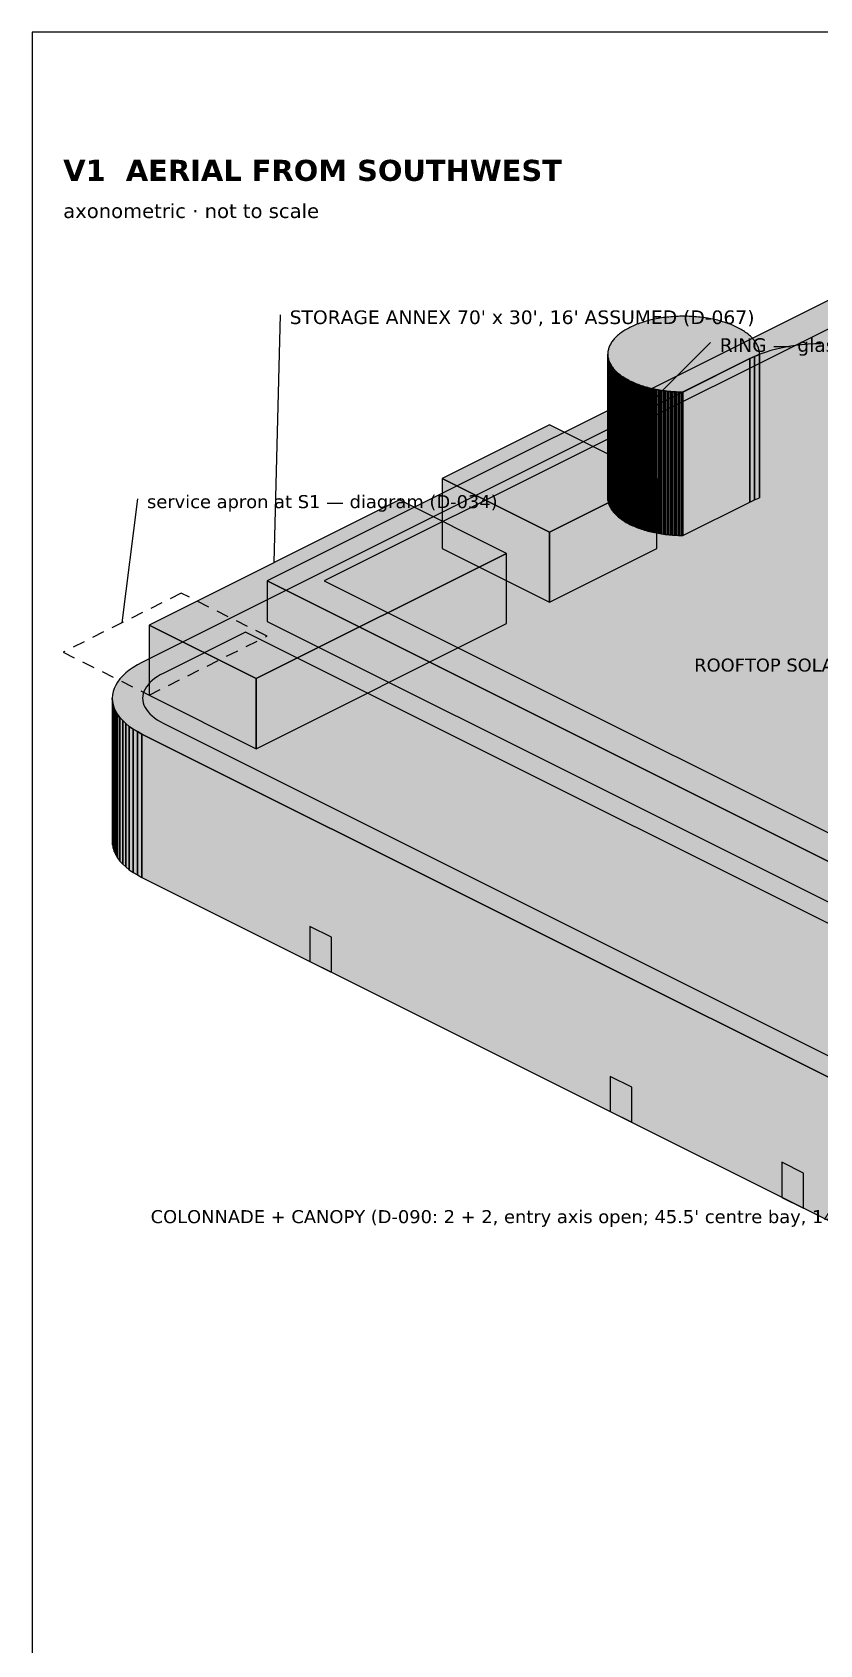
# Model space of a CAD drawing. Header units: inches. Extents: x 0.5 to 16.5, y 0.5 to 10.5.
# Drawn here: x 0.5 to 3.04, y 5.29 to 10.5 of the extents above; entities that cross this region are included whole.
import ezdxf
from ezdxf.enums import TextEntityAlignment as Align

# ---------------------------------------------------------------- set-up
doc = ezdxf.new("R2010")
doc.units = ezdxf.units.IN
doc.header["$MEASUREMENT"] = 0
for name, color, linetype in [('A-ANNO-TEXT', 7, 'Continuous'), ('A-ANNO-VIEW', 7, 'Continuous'), ('A-MASS', 7, 'Continuous'), ('C-SITE-DIAG', 7, 'Continuous'), ('G-ANNO-TTLB', 7, 'Continuous')]:
    doc.layers.add(name, color=color, linetype=linetype)
doc.styles.add('KS-BOLD', font='DejaVuSans-Bold.ttf')
doc.styles.add('KS-REG', font='DejaVuSans.ttf')

msp = doc.modelspace()

# ---------------------------------------------------------------- hatches: boundary and pattern name
at = {"layer": 'A-MASS', "true_color": 0xc9c6be}
for points in [[(3.7054, 7.5044), (5.5641, 8.4338), (3.1167, 9.6575), (1.258, 8.7281)], [(2.7803, 9.5447), (2.7761, 9.5469), (2.7718, 9.549), (2.7674, 9.551), (2.7629, 9.553), (2.7583, 9.555), (2.7536, 9.5568), (2.7488, 9.5587), (2.744, 9.5604), (2.739, 9.5621), (2.734, 9.5638), (2.7288, 9.5653), (2.7237, 9.5668), (2.7184, 9.5683), (2.713, 9.5697), (2.7076, 9.571), (2.7022, 9.5722), (2.6967, 9.5734), (2.6911, 9.5745), (2.6854, 9.5756), (2.6798, 9.5766), (2.674, 9.5775), (2.6683, 9.5783), (2.6624, 9.5791), (2.6566, 9.5798), (2.6507, 9.5804), (2.6448, 9.5809), (2.6389, 9.5814), (2.6329, 9.5818), (2.6269, 9.5822), (2.621, 9.5824), (2.615, 9.5826), (2.609, 9.5827), (2.6029, 9.5827), (2.5969, 9.5827), (2.5909, 9.5826), (2.5849, 9.5824), (2.5789, 9.5822), (2.573, 9.5818), (2.567, 9.5814), (2.5611, 9.5809), (2.5552, 9.5804), (2.5493, 9.5798), (2.5434, 9.5791), (2.5376, 9.5783), (2.5319, 9.5775), (2.5261, 9.5766), (2.5204, 9.5756), (2.5148, 9.5745), (2.5092, 9.5734), (2.5037, 9.5722), (2.4982, 9.571), (2.4928, 9.5697), (2.4875, 9.5683), (2.4822, 9.5668), (2.477, 9.5653), (2.4719, 9.5638), (2.4669, 9.5621), (2.4619, 9.5604), (2.4571, 9.5587), (2.4523, 9.5568), (2.4476, 9.555), (2.443, 9.553), (2.4385, 9.551), (2.4341, 9.549), (2.4298, 9.5469), (2.4256, 9.5447), (2.4215, 9.5425), (2.4175, 9.5403), (2.4136, 9.538), (2.4099, 9.5356), (2.4062, 9.5332), (2.4027, 9.5308), (2.3993, 9.5283), (2.396, 9.5258), (2.3929, 9.5233), (2.3899, 9.5207), (2.387, 9.518), (2.3842, 9.5154), (2.3816, 9.5127), (2.3791, 9.5099), (2.3767, 9.5072), (2.3745, 9.5044), (2.3724, 9.5016), (2.3704, 9.4987), (2.3686, 9.4958), (2.3669, 9.493), (2.3654, 9.4901), (2.364, 9.4871), (2.3628, 9.4842), (2.3617, 9.4812), (2.3607, 9.4783), (2.3599, 9.4753), (2.3592, 9.4723), (2.3587, 9.4693), (2.3583, 9.4663), (2.3581, 9.4633), (2.3581, 9.4603), (2.3581, 9.4573), (2.3583, 9.4543), (2.3587, 9.4513), (2.3592, 9.4483), (2.3599, 9.4453), (2.3607, 9.4423), (2.3617, 9.4394), (2.3628, 9.4364), (2.364, 9.4335), (2.3654, 9.4306), (2.3669, 9.4276), (2.3686, 9.4248), (2.3704, 9.4219), (2.3724, 9.4191), (2.3745, 9.4162), (2.3767, 9.4134), (2.3791, 9.4107), (2.3816, 9.4079), (2.3842, 9.4052), (2.387, 9.4026), (2.3899, 9.3999), (2.3929, 9.3974), (2.396, 9.3948), (2.3993, 9.3923), (2.4027, 9.3898), (2.4062, 9.3874), (2.4099, 9.385), (2.4136, 9.3826), (2.4175, 9.3803), (2.4215, 9.3781), (2.4256, 9.3759), (2.4298, 9.3737), (2.4341, 9.3716), (2.4385, 9.3696), (2.443, 9.3676), (2.4476, 9.3657), (2.4523, 9.3638), (2.4571, 9.362), (2.4619, 9.3602), (2.4669, 9.3585), (2.4719, 9.3569), (2.477, 9.3553), (2.4822, 9.3538), (2.4875, 9.3523), (2.4928, 9.3509), (2.4982, 9.3496), (2.5037, 9.3484), (2.5092, 9.3472), (2.5148, 9.3461), (2.5204, 9.345), (2.5261, 9.344), (2.5319, 9.3431), (2.5376, 9.3423), (2.5434, 9.3415), (2.5493, 9.3408), (2.5552, 9.3402), (2.5611, 9.3397), (2.567, 9.3392), (2.573, 9.3388), (2.5789, 9.3384), (2.5849, 9.3382), (2.5909, 9.338), (2.5969, 9.3379), (2.6005, 9.3379), (2.8165, 9.4459), (2.8321, 9.4532), (2.8478, 9.4596), (2.8478, 9.4603), (2.8478, 9.4633), (2.8475, 9.4663), (2.8472, 9.4693), (2.8467, 9.4723), (2.846, 9.4753), (2.8452, 9.4783), (2.8442, 9.4812), (2.8431, 9.4842), (2.8419, 9.4871), (2.8405, 9.4901), (2.839, 9.493), (2.8373, 9.4958), (2.8355, 9.4987), (2.8335, 9.5016), (2.8314, 9.5044), (2.8292, 9.5072), (2.8268, 9.5099), (2.8243, 9.5127), (2.8217, 9.5154), (2.8189, 9.518), (2.816, 9.5207), (2.813, 9.5233), (2.8098, 9.5258), (2.8066, 9.5283), (2.8032, 9.5308), (2.7996, 9.5332), (2.796, 9.5356), (2.7922, 9.538), (2.7884, 9.5403), (2.7844, 9.5425)], [(3.2783, 9.4459), (3.2627, 9.4532), (3.2462, 9.46), (3.2288, 9.4662), (3.2107, 9.4718), (3.1918, 9.4769), (3.1724, 9.4813), (3.1524, 9.485), (3.1319, 9.4881), (3.1111, 9.4906), (3.09, 9.4923), (3.0688, 9.4933), (3.0474, 9.4937), (3.026, 9.4933), (3.0048, 9.4923), (2.9837, 9.4906), (2.9629, 9.4881), (2.9424, 9.485), (2.9224, 9.4813), (2.903, 9.4769), (2.8841, 9.4718), (2.866, 9.4662), (2.8486, 9.46), (2.8321, 9.4532), (2.8165, 9.4459), (0.854, 8.4646), (0.8394, 8.4568), (0.8258, 8.4485), (0.8134, 8.4399), (0.8021, 8.4308), (0.792, 8.4214), (0.7832, 8.4116), (0.7757, 8.4016), (0.7695, 8.3914), (0.7646, 8.381), (0.7611, 8.3705), (0.759, 8.3598), (0.7583, 8.3492), (0.759, 8.3385), (0.7611, 8.3278), (0.7646, 8.3173), (0.7695, 8.3069), (0.7757, 8.2967), (0.7832, 8.2867), (0.792, 8.277), (0.8021, 8.2675), (0.8134, 8.2585), (0.8258, 8.2498), (0.8394, 8.2415), (0.854, 8.2337), (3.3014, 7.01), (3.317, 7.0027), (3.3335, 6.9959), (3.3509, 6.9897), (3.369, 6.9841), (3.3878, 6.979), (3.4073, 6.9746), (3.4273, 6.9709), (3.4478, 6.9678), (3.4686, 6.9653), (3.4896, 6.9636), (3.5109, 6.9625), (3.5323, 6.9622), (3.5536, 6.9625), (3.5749, 6.9636), (3.596, 6.9653), (3.6168, 6.9678), (3.6372, 6.9709), (3.6572, 6.9746), (3.6767, 6.979), (3.6955, 6.9841), (3.7137, 6.9897), (3.731, 6.9959), (3.7476, 7.0027), (3.7631, 7.01), (5.7257, 7.9913), (5.7403, 7.9991), (5.7538, 8.0073), (5.7663, 8.016), (5.7776, 8.0251), (5.7877, 8.0345), (5.7965, 8.0443), (5.804, 8.0542), (5.8102, 8.0645), (5.8151, 8.0749), (5.8185, 8.0854), (5.8206, 8.0961), (5.8213, 8.1067), (5.8206, 8.1174), (5.8185, 8.128), (5.8151, 8.1386), (5.8102, 8.149), (5.804, 8.1592), (5.7965, 8.1692), (5.7877, 8.1789), (5.7776, 8.1884), (5.7663, 8.1974), (5.7538, 8.2061), (5.7403, 8.2144), (5.7257, 8.2222)]]:
    msp.add_hatch(color=7, dxfattribs=at).paths.add_polyline_path(points)
at = {"layer": 'A-MASS', "true_color": 0x2c3e5c}
for points in [[(3.7054, 7.5968), (5.3794, 8.4338), (3.1167, 9.5651), (1.4427, 8.7281)], [(5.6553, 8.1881), (5.5641, 8.2337), (3.7054, 7.3044), (1.1888, 8.5627), (0.9244, 8.4305), (0.9131, 8.4245), (0.9036, 8.4187), (0.8949, 8.4126), (0.887, 8.4063), (0.8799, 8.3997), (0.8737, 8.3929), (0.8685, 8.3859), (0.8641, 8.3787), (0.8607, 8.3714), (0.8583, 8.3641), (0.8568, 8.3566), (0.8563, 8.3492), (0.8568, 8.3417), (0.8583, 8.3342), (0.8607, 8.3269), (0.8641, 8.3196), (0.8685, 8.3124), (0.8737, 8.3054), (0.8799, 8.2986), (0.887, 8.292), (0.8949, 8.2857), (0.9036, 8.2796), (0.9131, 8.2738), (0.9244, 8.2678), (3.3695, 7.0452), (3.3816, 7.0396), (3.3932, 7.0348), (3.4053, 7.0305), (3.418, 7.0265), (3.4312, 7.023), (3.4448, 7.0199), (3.4588, 7.0173), (3.4731, 7.0151), (3.4877, 7.0134), (3.5024, 7.0122), (3.5173, 7.0114), (3.5323, 7.0112), (3.5472, 7.0114), (3.5621, 7.0122), (3.5768, 7.0134), (3.5914, 7.0151), (3.6057, 7.0173), (3.6197, 7.0199), (3.6333, 7.023), (3.6465, 7.0265), (3.6592, 7.0305), (3.6714, 7.0348), (3.6829, 7.0396), (3.695, 7.0452), (5.6553, 8.0254), (5.6666, 8.0314), (5.6761, 8.0372), (5.6848, 8.0433), (5.6927, 8.0496), (5.6997, 8.0562), (5.7059, 8.063), (5.7112, 8.07), (5.7155, 8.0772), (5.7189, 8.0844), (5.7214, 8.0918), (5.7228, 8.0993), (5.7233, 8.1067), (5.7228, 8.1142), (5.7214, 8.1216), (5.7189, 8.129), (5.7155, 8.1363), (5.7112, 8.1435), (5.7059, 8.1505), (5.6997, 8.1573), (5.6927, 8.1639), (5.6848, 8.1702), (5.6761, 8.1763), (5.6666, 8.1821)]]:
    msp.add_hatch(color=7, dxfattribs=at).paths.add_polyline_path(points)
at = {"layer": 'A-MASS', "true_color": 0xa19e98}
for points in [[(2.3581, 8.9973), (2.3581, 8.9942), (2.3581, 9.4573), (2.3581, 9.4603)], [(2.3581, 8.9942), (2.3583, 8.9912), (2.3583, 9.4543), (2.3581, 9.4573)], [(2.3583, 8.9912), (2.3587, 8.9882), (2.3587, 9.4513), (2.3583, 9.4543)], [(2.3587, 8.9882), (2.3592, 8.9853), (2.3592, 9.4483), (2.3587, 9.4513)], [(2.3592, 8.9853), (2.3599, 8.9823), (2.3599, 9.4453), (2.3592, 9.4483)], [(2.3599, 8.9823), (2.3607, 8.9793), (2.3607, 9.4423), (2.3599, 9.4453)], [(2.3607, 8.9793), (2.3617, 8.9763), (2.3617, 9.4394), (2.3607, 9.4423)], [(2.3617, 8.9763), (2.3628, 8.9734), (2.3628, 9.4364), (2.3617, 9.4394)], [(2.3628, 8.9734), (2.364, 8.9704), (2.364, 9.4335), (2.3628, 9.4364)], [(2.364, 8.9704), (2.3654, 8.9675), (2.3654, 9.4306), (2.364, 9.4335)], [(2.3654, 8.9675), (2.3669, 8.9646), (2.3669, 9.4276), (2.3654, 9.4306)], [(2.3669, 8.9646), (2.3686, 8.9617), (2.3686, 9.4248), (2.3669, 9.4276)], [(2.3686, 8.9617), (2.3704, 8.9588), (2.3704, 9.4219), (2.3686, 9.4248)], [(2.3704, 8.9588), (2.3724, 8.956), (2.3724, 9.4191), (2.3704, 9.4219)], [(2.3724, 8.956), (2.3745, 8.9532), (2.3745, 9.4162), (2.3724, 9.4191)], [(2.3745, 8.9532), (2.3767, 8.9504), (2.3767, 9.4134), (2.3745, 9.4162)], [(2.3767, 8.9504), (2.3791, 8.9476), (2.3791, 9.4107), (2.3767, 9.4134)], [(2.3791, 8.9476), (2.3816, 8.9449), (2.3816, 9.4079), (2.3791, 9.4107)], [(2.3816, 8.9449), (2.3842, 8.9422), (2.3842, 9.4052), (2.3816, 9.4079)], [(2.3842, 8.9422), (2.387, 8.9395), (2.387, 9.4026), (2.3842, 9.4052)], [(2.387, 8.9395), (2.3899, 8.9369), (2.3899, 9.3999), (2.387, 9.4026)], [(2.3899, 8.9369), (2.3929, 8.9343), (2.3929, 9.3974), (2.3899, 9.3999)], [(2.3929, 8.9343), (2.396, 8.9317), (2.396, 9.3948), (2.3929, 9.3974)], [(2.396, 8.9317), (2.3993, 8.9292), (2.3993, 9.3923), (2.396, 9.3948)], [(2.3993, 8.9292), (2.4027, 8.9267), (2.4027, 9.3898), (2.3993, 9.3923)], [(2.4027, 8.9267), (2.4062, 8.9243), (2.4062, 9.3874), (2.4027, 9.3898)], [(2.4062, 8.9243), (2.4099, 8.9219), (2.4099, 9.385), (2.4062, 9.3874)], [(2.4099, 8.9219), (2.4136, 8.9196), (2.4136, 9.3826), (2.4099, 9.385)], [(2.4136, 8.9196), (2.4175, 8.9173), (2.4175, 9.3803), (2.4136, 9.3826)], [(2.4175, 8.9173), (2.4215, 8.915), (2.4215, 9.3781), (2.4175, 9.3803)], [(2.4215, 8.915), (2.4256, 8.9128), (2.4256, 9.3759), (2.4215, 9.3781)], [(2.4256, 8.9128), (2.4298, 8.9107), (2.4298, 9.3737), (2.4256, 9.3759)], [(2.4298, 8.9107), (2.4341, 8.9086), (2.4341, 9.3716), (2.4298, 9.3737)], [(2.4341, 8.9086), (2.4385, 8.9065), (2.4385, 9.3696), (2.4341, 9.3716)], [(2.4385, 8.9065), (2.443, 8.9045), (2.443, 9.3676), (2.4385, 9.3696)], [(2.443, 8.9045), (2.4476, 8.9026), (2.4476, 9.3657), (2.443, 9.3676)], [(2.4476, 8.9026), (2.4523, 8.9007), (2.4523, 9.3638), (2.4476, 9.3657)], [(2.4523, 8.9007), (2.4571, 8.8989), (2.4571, 9.362), (2.4523, 9.3638)], [(2.4571, 8.8989), (2.4619, 8.8971), (2.4619, 9.3602), (2.4571, 9.362)], [(2.4619, 8.8971), (2.4669, 8.8954), (2.4669, 9.3585), (2.4619, 9.3602)], [(2.4669, 8.8954), (2.4719, 8.8938), (2.4719, 9.3569), (2.4669, 9.3585)], [(2.4719, 8.8938), (2.477, 8.8922), (2.477, 9.3553), (2.4719, 9.3569)], [(2.477, 8.8922), (2.4822, 8.8907), (2.4822, 9.3538), (2.477, 9.3553)], [(2.4822, 8.8907), (2.4875, 8.8893), (2.4875, 9.3523), (2.4822, 9.3538)], [(2.4875, 8.8893), (2.4928, 8.8879), (2.4928, 9.3509), (2.4875, 9.3523)], [(2.4928, 8.8879), (2.4982, 8.8866), (2.4982, 9.3496), (2.4928, 9.3509)], [(2.4982, 8.8866), (2.5037, 8.8853), (2.5037, 9.3484), (2.4982, 9.3496)], [(2.5037, 8.8853), (2.5092, 8.8841), (2.5092, 9.3472), (2.5037, 9.3484)], [(2.5092, 8.8841), (2.5148, 8.883), (2.5148, 9.3461), (2.5092, 9.3472)], [(2.5148, 8.883), (2.5204, 8.882), (2.5204, 9.345), (2.5148, 9.3461)], [(2.5204, 8.882), (2.5261, 8.881), (2.5261, 9.344), (2.5204, 9.345)], [(2.5261, 8.881), (2.5319, 8.8801), (2.5319, 9.3431), (2.5261, 9.344)], [(2.5319, 8.8801), (2.5376, 8.8792), (2.5376, 9.3423), (2.5319, 9.3431)], [(2.5376, 8.8792), (2.5434, 8.8785), (2.5434, 9.3415), (2.5376, 9.3423)], [(2.5434, 8.8785), (2.5493, 8.8778), (2.5493, 9.3408), (2.5434, 9.3415)], [(2.5493, 8.8778), (2.5552, 8.8772), (2.5552, 9.3402), (2.5493, 9.3408)], [(2.5552, 8.8772), (2.5611, 8.8766), (2.5611, 9.3397), (2.5552, 9.3402)], [(2.5611, 8.8766), (2.567, 8.8761), (2.567, 9.3392), (2.5611, 9.3397)], [(2.567, 8.8761), (2.573, 8.8757), (2.573, 9.3388), (2.567, 9.3392)], [(2.573, 8.8757), (2.5789, 8.8754), (2.5789, 9.3384), (2.573, 9.3388)], [(2.5789, 8.8754), (2.5849, 8.8751), (2.5849, 9.3382), (2.5789, 9.3384)], [(2.5849, 8.8751), (2.5909, 8.875), (2.5909, 9.338), (2.5849, 9.3382)], [(2.5909, 8.875), (2.5969, 8.8748), (2.5969, 9.3379), (2.5909, 9.338)], [(2.5969, 8.8748), (2.6005, 8.8748), (2.6005, 9.3379), (2.5969, 9.3379)], [(1.258, 8.5974), (3.7054, 7.3737), (3.7054, 7.5044), (1.258, 8.7281)], [(0.7583, 7.8861), (0.759, 7.8754), (0.759, 8.3385), (0.7583, 8.3492)], [(0.759, 7.8754), (0.7611, 7.8648), (0.7611, 8.3278), (0.759, 8.3385)], [(0.7611, 7.8648), (0.7646, 7.8543), (0.7646, 8.3173), (0.7611, 8.3278)], [(0.7646, 7.8543), (0.7695, 7.8439), (0.7695, 8.3069), (0.7646, 8.3173)], [(0.7695, 7.8439), (0.7757, 7.8336), (0.7757, 8.2967), (0.7695, 8.3069)], [(0.7757, 7.8336), (0.7832, 7.8236), (0.7832, 8.2867), (0.7757, 8.2967)], [(0.7832, 7.8236), (0.792, 7.8139), (0.792, 8.277), (0.7832, 8.2867)], [(0.792, 7.8139), (0.8021, 7.8045), (0.8021, 8.2675), (0.792, 8.277)], [(0.8021, 7.8045), (0.8134, 7.7954), (0.8134, 8.2585), (0.8021, 8.2675)], [(0.8134, 7.7954), (0.8258, 7.7867), (0.8258, 8.2498), (0.8134, 8.2585)], [(0.8258, 7.7867), (0.8394, 7.7785), (0.8394, 8.2415), (0.8258, 8.2498)], [(0.8394, 7.7785), (0.854, 7.7707), (0.854, 8.2337), (0.8394, 8.2415)], [(0.854, 7.7707), (3.3014, 6.547), (3.3014, 7.01), (0.854, 8.2337)]]:
    msp.add_hatch(color=7, dxfattribs=at).paths.add_polyline_path(points)
at = {"layer": 'A-MASS', "true_color": 0xb5b2ab}
for points in [[(2.6005, 8.8748), (2.8165, 8.9828), (2.8165, 9.4459), (2.6005, 9.3379)], [(2.8165, 8.9828), (2.8321, 8.9901), (2.8321, 9.4532), (2.8165, 9.4459)], [(2.8321, 8.9901), (2.8478, 8.9966), (2.8478, 9.4596), (2.8321, 9.4532)], [(2.8478, 8.9966), (2.8478, 8.9973), (2.8478, 9.4603), (2.8478, 9.4596)]]:
    msp.add_hatch(color=7, dxfattribs=at).paths.add_polyline_path(points)
at = {"layer": 'A-MASS', "true_color": 0x3f5564}
for points in [[(2.3617, 9.0046), (2.3628, 9.0016), (2.3628, 9.4081), (2.3617, 9.4111)], [(2.3745, 8.9815), (2.3767, 8.9787), (2.3767, 9.3852), (2.3745, 9.388)], [(2.396, 8.96), (2.3993, 8.9575), (2.3993, 9.364), (2.396, 9.3665)], [(2.4256, 8.9411), (2.4298, 8.9389), (2.4298, 9.3454), (2.4256, 9.3476)], [(2.4619, 8.9254), (2.4669, 8.9237), (2.4669, 9.3302), (2.4619, 9.3319)], [(2.5037, 8.9136), (2.5092, 8.9124), (2.5092, 9.3189), (2.5037, 9.3201)], [(2.5493, 8.9061), (2.5552, 8.9054), (2.5552, 9.3119), (2.5493, 9.3126)], [(2.5969, 8.9031), (2.6005, 8.9031), (2.6005, 9.3096), (2.5969, 9.3096)], [(0.7583, 8.1689), (0.759, 8.1582), (0.759, 8.3102), (0.7583, 8.3209)], [(0.759, 8.1582), (0.7611, 8.1476), (0.7611, 8.2996), (0.759, 8.3102)], [(0.7611, 8.1476), (0.7646, 8.137), (0.7646, 8.289), (0.7611, 8.2996)], [(0.7646, 8.137), (0.7695, 8.1266), (0.7695, 8.2786), (0.7646, 8.289)], [(0.7695, 8.1266), (0.7757, 8.1164), (0.7757, 8.2684), (0.7695, 8.2786)], [(0.7757, 8.1164), (0.7832, 8.1064), (0.7832, 8.2584), (0.7757, 8.2684)], [(0.7832, 8.1064), (0.792, 8.0967), (0.792, 8.2487), (0.7832, 8.2584)], [(0.792, 8.0967), (0.8021, 8.0873), (0.8021, 8.2393), (0.792, 8.2487)], [(0.8021, 8.0873), (0.8134, 8.0782), (0.8134, 8.2302), (0.8021, 8.2393)], [(0.8134, 8.0782), (0.8258, 8.0695), (0.8258, 8.2215), (0.8134, 8.2302)], [(0.8258, 8.0695), (0.8394, 8.0612), (0.8394, 8.2132), (0.8258, 8.2215)], [(0.8394, 8.0612), (0.854, 8.0534), (0.854, 8.2054), (0.8394, 8.2132)], [(0.854, 8.0534), (3.3014, 6.8297), (3.3014, 6.9817), (0.854, 8.2054)], [(0.7583, 7.9073), (0.759, 7.8966), (0.759, 8.0946), (0.7583, 8.1053)], [(0.759, 7.8966), (0.7611, 7.886), (0.7611, 8.084), (0.759, 8.0946)], [(0.7611, 7.886), (0.7646, 7.8755), (0.7646, 8.0734), (0.7611, 8.084)], [(0.7646, 7.8755), (0.7695, 7.8651), (0.7695, 8.063), (0.7646, 8.0734)], [(0.7695, 7.8651), (0.7757, 7.8548), (0.7757, 8.0528), (0.7695, 8.063)], [(0.7757, 7.8548), (0.7832, 7.8448), (0.7832, 8.0428), (0.7757, 8.0528)], [(0.7832, 7.8448), (0.792, 7.8351), (0.792, 8.0331), (0.7832, 8.0428)], [(0.792, 7.8351), (0.8021, 7.8257), (0.8021, 8.0236), (0.792, 8.0331)], [(0.8021, 7.8257), (0.8134, 7.8166), (0.8134, 8.0146), (0.8021, 8.0236)], [(0.8134, 7.8166), (0.8258, 7.8079), (0.8258, 8.0059), (0.8134, 8.0146)], [(0.8258, 7.8079), (0.8394, 7.7997), (0.8394, 7.9976), (0.8258, 8.0059)], [(0.8394, 7.7997), (0.854, 7.7919), (0.854, 7.9898), (0.8394, 7.9976)], [(0.854, 7.7919), (3.3014, 6.5682), (3.3014, 6.7661), (0.854, 7.9898)]]:
    msp.add_hatch(color=7, dxfattribs=at).paths.add_polyline_path(points)
at = {"layer": 'A-MASS', "true_color": 0xb0b0b0}
for points in [[(2.17, 8.8858), (2.5164, 9.059), (2.17, 9.2321), (1.8237, 9.059)], [(1.2234, 8.4125), (2.0315, 8.8165), (1.6852, 8.9897), (0.8771, 8.5857)]]:
    msp.add_hatch(color=7, dxfattribs=at).paths.add_polyline_path(points)
at = {"layer": 'A-MASS', "true_color": 0x8d8d8d}
for points in [[(1.8237, 8.8327), (2.17, 8.6596), (2.17, 8.8858), (1.8237, 9.059)], [(0.8771, 8.3594), (1.2234, 8.1863), (1.2234, 8.4125), (0.8771, 8.5857)]]:
    msp.add_hatch(color=7, dxfattribs=at).paths.add_polyline_path(points)
at = {"layer": 'A-MASS', "true_color": 0x9e9e9e}
for points in [[(2.17, 8.6596), (2.5164, 8.8327), (2.5164, 9.059), (2.17, 8.8858)], [(1.2234, 8.1863), (2.0315, 8.5903), (2.0315, 8.8165), (1.2234, 8.4125)]]:
    msp.add_hatch(color=7, dxfattribs=at).paths.add_polyline_path(points)
at = {"layer": 'A-MASS', "true_color": 0x151515}
for points in [[(1.3966, 7.4994), (1.4658, 7.4647), (1.4658, 7.5779), (1.3966, 7.6125)], [(2.3663, 7.0145), (2.4356, 6.9799), (2.4356, 7.093), (2.3663, 7.1276)], [(2.9204, 6.7374), (2.9897, 6.7028), (2.9897, 6.8159), (2.9204, 6.8506)]]:
    msp.add_hatch(color=7, dxfattribs=at).paths.add_polyline_path(points)

# ---------------------------------------------------------------- linework, layer by layer
at = {"layer": 'A-ANNO-TEXT'}
for p, q in [((1.2811, 8.7877), (1.3011, 9.5877)), ((2.3894, 9.1977), (2.6894, 9.4977)), ((0.7905, 8.5932), (0.8405, 8.9932))]:
    msp.add_line(p, q, dxfattribs=at)
at = {"layer": 'A-MASS'}
for points in [[(3.7054, 7.5044), (5.5641, 8.4338), (3.1167, 9.6575), (1.258, 8.7281)], [(2.7803, 9.5447), (2.7761, 9.5469), (2.7718, 9.549), (2.7674, 9.551), (2.7629, 9.553), (2.7583, 9.555), (2.7536, 9.5568), (2.7488, 9.5587), (2.744, 9.5604), (2.739, 9.5621), (2.734, 9.5638), (2.7288, 9.5653), (2.7237, 9.5668), (2.7184, 9.5683), (2.713, 9.5697), (2.7076, 9.571), (2.7022, 9.5722), (2.6967, 9.5734), (2.6911, 9.5745), (2.6854, 9.5756), (2.6798, 9.5766), (2.674, 9.5775), (2.6683, 9.5783), (2.6624, 9.5791), (2.6566, 9.5798), (2.6507, 9.5804), (2.6448, 9.5809), (2.6389, 9.5814), (2.6329, 9.5818), (2.6269, 9.5822), (2.621, 9.5824), (2.615, 9.5826), (2.609, 9.5827), (2.6029, 9.5827), (2.5969, 9.5827), (2.5909, 9.5826), (2.5849, 9.5824), (2.5789, 9.5822), (2.573, 9.5818), (2.567, 9.5814), (2.5611, 9.5809), (2.5552, 9.5804), (2.5493, 9.5798), (2.5434, 9.5791), (2.5376, 9.5783), (2.5319, 9.5775), (2.5261, 9.5766), (2.5204, 9.5756), (2.5148, 9.5745), (2.5092, 9.5734), (2.5037, 9.5722), (2.4982, 9.571), (2.4928, 9.5697), (2.4875, 9.5683), (2.4822, 9.5668), (2.477, 9.5653), (2.4719, 9.5638), (2.4669, 9.5621), (2.4619, 9.5604), (2.4571, 9.5587), (2.4523, 9.5568), (2.4476, 9.555), (2.443, 9.553), (2.4385, 9.551), (2.4341, 9.549), (2.4298, 9.5469), (2.4256, 9.5447), (2.4215, 9.5425), (2.4175, 9.5403), (2.4136, 9.538), (2.4099, 9.5356), (2.4062, 9.5332), (2.4027, 9.5308), (2.3993, 9.5283), (2.396, 9.5258), (2.3929, 9.5233), (2.3899, 9.5207), (2.387, 9.518), (2.3842, 9.5154), (2.3816, 9.5127), (2.3791, 9.5099), (2.3767, 9.5072), (2.3745, 9.5044), (2.3724, 9.5016), (2.3704, 9.4987), (2.3686, 9.4958), (2.3669, 9.493), (2.3654, 9.4901), (2.364, 9.4871), (2.3628, 9.4842), (2.3617, 9.4812), (2.3607, 9.4783), (2.3599, 9.4753), (2.3592, 9.4723), (2.3587, 9.4693), (2.3583, 9.4663), (2.3581, 9.4633), (2.3581, 9.4603), (2.3581, 9.4573), (2.3583, 9.4543), (2.3587, 9.4513), (2.3592, 9.4483), (2.3599, 9.4453), (2.3607, 9.4423), (2.3617, 9.4394), (2.3628, 9.4364), (2.364, 9.4335), (2.3654, 9.4306), (2.3669, 9.4276), (2.3686, 9.4248), (2.3704, 9.4219), (2.3724, 9.4191), (2.3745, 9.4162), (2.3767, 9.4134), (2.3791, 9.4107), (2.3816, 9.4079), (2.3842, 9.4052), (2.387, 9.4026), (2.3899, 9.3999), (2.3929, 9.3974), (2.396, 9.3948), (2.3993, 9.3923), (2.4027, 9.3898), (2.4062, 9.3874), (2.4099, 9.385), (2.4136, 9.3826), (2.4175, 9.3803), (2.4215, 9.3781), (2.4256, 9.3759), (2.4298, 9.3737), (2.4341, 9.3716), (2.4385, 9.3696), (2.443, 9.3676), (2.4476, 9.3657), (2.4523, 9.3638), (2.4571, 9.362), (2.4619, 9.3602), (2.4669, 9.3585), (2.4719, 9.3569), (2.477, 9.3553), (2.4822, 9.3538), (2.4875, 9.3523), (2.4928, 9.3509), (2.4982, 9.3496), (2.5037, 9.3484), (2.5092, 9.3472), (2.5148, 9.3461), (2.5204, 9.345), (2.5261, 9.344), (2.5319, 9.3431), (2.5376, 9.3423), (2.5434, 9.3415), (2.5493, 9.3408), (2.5552, 9.3402), (2.5611, 9.3397), (2.567, 9.3392), (2.573, 9.3388), (2.5789, 9.3384), (2.5849, 9.3382), (2.5909, 9.338), (2.5969, 9.3379), (2.6005, 9.3379), (2.8165, 9.4459), (2.8321, 9.4532), (2.8478, 9.4596), (2.8478, 9.4603), (2.8478, 9.4633), (2.8475, 9.4663), (2.8472, 9.4693), (2.8467, 9.4723), (2.846, 9.4753), (2.8452, 9.4783), (2.8442, 9.4812), (2.8431, 9.4842), (2.8419, 9.4871), (2.8405, 9.4901), (2.839, 9.493), (2.8373, 9.4958), (2.8355, 9.4987), (2.8335, 9.5016), (2.8314, 9.5044), (2.8292, 9.5072), (2.8268, 9.5099), (2.8243, 9.5127), (2.8217, 9.5154), (2.8189, 9.518), (2.816, 9.5207), (2.813, 9.5233), (2.8098, 9.5258), (2.8066, 9.5283), (2.8032, 9.5308), (2.7996, 9.5332), (2.796, 9.5356), (2.7922, 9.538), (2.7884, 9.5403), (2.7844, 9.5425)], [(3.7054, 7.5968), (5.3794, 8.4338), (3.1167, 9.5651), (1.4427, 8.7281)], [(2.3581, 8.9973), (2.3581, 8.9942), (2.3581, 9.4573), (2.3581, 9.4603)], [(2.3581, 8.9942), (2.3583, 8.9912), (2.3583, 9.4543), (2.3581, 9.4573)], [(2.3583, 8.9912), (2.3587, 8.9882), (2.3587, 9.4513), (2.3583, 9.4543)], [(2.3587, 8.9882), (2.3592, 8.9853), (2.3592, 9.4483), (2.3587, 9.4513)], [(2.3592, 8.9853), (2.3599, 8.9823), (2.3599, 9.4453), (2.3592, 9.4483)], [(2.3599, 8.9823), (2.3607, 8.9793), (2.3607, 9.4423), (2.3599, 9.4453)], [(2.3607, 8.9793), (2.3617, 8.9763), (2.3617, 9.4394), (2.3607, 9.4423)], [(2.3617, 8.9763), (2.3628, 8.9734), (2.3628, 9.4364), (2.3617, 9.4394)], [(2.3628, 8.9734), (2.364, 8.9704), (2.364, 9.4335), (2.3628, 9.4364)], [(2.364, 8.9704), (2.3654, 8.9675), (2.3654, 9.4306), (2.364, 9.4335)], [(2.3654, 8.9675), (2.3669, 8.9646), (2.3669, 9.4276), (2.3654, 9.4306)], [(2.3669, 8.9646), (2.3686, 8.9617), (2.3686, 9.4248), (2.3669, 9.4276)], [(2.6005, 8.8748), (2.8165, 8.9828), (2.8165, 9.4459), (2.6005, 9.3379)], [(2.8165, 8.9828), (2.8321, 8.9901), (2.8321, 9.4532), (2.8165, 9.4459)], [(2.8321, 8.9901), (2.8478, 8.9966), (2.8478, 9.4596), (2.8321, 9.4532)], [(2.8478, 8.9966), (2.8478, 8.9973), (2.8478, 9.4603), (2.8478, 9.4596)], [(2.3686, 8.9617), (2.3704, 8.9588), (2.3704, 9.4219), (2.3686, 9.4248)], [(2.3704, 8.9588), (2.3724, 8.956), (2.3724, 9.4191), (2.3704, 9.4219)], [(2.3724, 8.956), (2.3745, 8.9532), (2.3745, 9.4162), (2.3724, 9.4191)], [(2.3745, 8.9532), (2.3767, 8.9504), (2.3767, 9.4134), (2.3745, 9.4162)], [(2.3767, 8.9504), (2.3791, 8.9476), (2.3791, 9.4107), (2.3767, 9.4134)], [(2.3791, 8.9476), (2.3816, 8.9449), (2.3816, 9.4079), (2.3791, 9.4107)], [(2.3816, 8.9449), (2.3842, 8.9422), (2.3842, 9.4052), (2.3816, 9.4079)], [(2.3842, 8.9422), (2.387, 8.9395), (2.387, 9.4026), (2.3842, 9.4052)], [(2.387, 8.9395), (2.3899, 8.9369), (2.3899, 9.3999), (2.387, 9.4026)], [(2.3899, 8.9369), (2.3929, 8.9343), (2.3929, 9.3974), (2.3899, 9.3999)], [(2.3929, 8.9343), (2.396, 8.9317), (2.396, 9.3948), (2.3929, 9.3974)], [(2.396, 8.9317), (2.3993, 8.9292), (2.3993, 9.3923), (2.396, 9.3948)], [(2.3993, 8.9292), (2.4027, 8.9267), (2.4027, 9.3898), (2.3993, 9.3923)], [(2.4027, 8.9267), (2.4062, 8.9243), (2.4062, 9.3874), (2.4027, 9.3898)], [(2.4062, 8.9243), (2.4099, 8.9219), (2.4099, 9.385), (2.4062, 9.3874)], [(2.4099, 8.9219), (2.4136, 8.9196), (2.4136, 9.3826), (2.4099, 9.385)], [(2.4136, 8.9196), (2.4175, 8.9173), (2.4175, 9.3803), (2.4136, 9.3826)], [(2.4175, 8.9173), (2.4215, 8.915), (2.4215, 9.3781), (2.4175, 9.3803)], [(2.4215, 8.915), (2.4256, 8.9128), (2.4256, 9.3759), (2.4215, 9.3781)], [(2.4256, 8.9128), (2.4298, 8.9107), (2.4298, 9.3737), (2.4256, 9.3759)], [(2.4298, 8.9107), (2.4341, 8.9086), (2.4341, 9.3716), (2.4298, 9.3737)], [(2.4341, 8.9086), (2.4385, 8.9065), (2.4385, 9.3696), (2.4341, 9.3716)], [(2.4385, 8.9065), (2.443, 8.9045), (2.443, 9.3676), (2.4385, 9.3696)], [(2.443, 8.9045), (2.4476, 8.9026), (2.4476, 9.3657), (2.443, 9.3676)], [(2.4476, 8.9026), (2.4523, 8.9007), (2.4523, 9.3638), (2.4476, 9.3657)], [(2.4523, 8.9007), (2.4571, 8.8989), (2.4571, 9.362), (2.4523, 9.3638)], [(2.4571, 8.8989), (2.4619, 8.8971), (2.4619, 9.3602), (2.4571, 9.362)], [(2.4619, 8.8971), (2.4669, 8.8954), (2.4669, 9.3585), (2.4619, 9.3602)], [(2.4669, 8.8954), (2.4719, 8.8938), (2.4719, 9.3569), (2.4669, 9.3585)], [(2.4719, 8.8938), (2.477, 8.8922), (2.477, 9.3553), (2.4719, 9.3569)], [(2.477, 8.8922), (2.4822, 8.8907), (2.4822, 9.3538), (2.477, 9.3553)], [(2.4822, 8.8907), (2.4875, 8.8893), (2.4875, 9.3523), (2.4822, 9.3538)], [(2.4875, 8.8893), (2.4928, 8.8879), (2.4928, 9.3509), (2.4875, 9.3523)], [(2.4928, 8.8879), (2.4982, 8.8866), (2.4982, 9.3496), (2.4928, 9.3509)], [(2.4982, 8.8866), (2.5037, 8.8853), (2.5037, 9.3484), (2.4982, 9.3496)], [(2.5037, 8.8853), (2.5092, 8.8841), (2.5092, 9.3472), (2.5037, 9.3484)], [(2.5092, 8.8841), (2.5148, 8.883), (2.5148, 9.3461), (2.5092, 9.3472)], [(2.5148, 8.883), (2.5204, 8.882), (2.5204, 9.345), (2.5148, 9.3461)], [(2.5204, 8.882), (2.5261, 8.881), (2.5261, 9.344), (2.5204, 9.345)], [(2.5261, 8.881), (2.5319, 8.8801), (2.5319, 9.3431), (2.5261, 9.344)], [(2.5319, 8.8801), (2.5376, 8.8792), (2.5376, 9.3423), (2.5319, 9.3431)], [(2.5376, 8.8792), (2.5434, 8.8785), (2.5434, 9.3415), (2.5376, 9.3423)], [(2.5434, 8.8785), (2.5493, 8.8778), (2.5493, 9.3408), (2.5434, 9.3415)], [(2.5493, 8.8778), (2.5552, 8.8772), (2.5552, 9.3402), (2.5493, 9.3408)], [(2.5552, 8.8772), (2.5611, 8.8766), (2.5611, 9.3397), (2.5552, 9.3402)], [(2.5611, 8.8766), (2.567, 8.8761), (2.567, 9.3392), (2.5611, 9.3397)], [(2.567, 8.8761), (2.573, 8.8757), (2.573, 9.3388), (2.567, 9.3392)], [(2.573, 8.8757), (2.5789, 8.8754), (2.5789, 9.3384), (2.573, 9.3388)], [(2.5789, 8.8754), (2.5849, 8.8751), (2.5849, 9.3382), (2.5789, 9.3384)], [(2.5849, 8.8751), (2.5909, 8.875), (2.5909, 9.338), (2.5849, 9.3382)], [(2.5909, 8.875), (2.5969, 8.8748), (2.5969, 9.3379), (2.5909, 9.338)], [(2.5969, 8.8748), (2.6005, 8.8748), (2.6005, 9.3379), (2.5969, 9.3379)], [(2.17, 8.8858), (2.5164, 9.059), (2.17, 9.2321), (1.8237, 9.059)], [(1.8237, 8.8327), (2.17, 8.6596), (2.17, 8.8858), (1.8237, 9.059)], [(2.17, 8.6596), (2.5164, 8.8327), (2.5164, 9.059), (2.17, 8.8858)], [(1.2234, 8.4125), (2.0315, 8.8165), (1.6852, 8.9897), (0.8771, 8.5857)], [(1.2234, 8.1863), (2.0315, 8.5903), (2.0315, 8.8165), (1.2234, 8.4125)], [(1.258, 8.5974), (3.7054, 7.3737), (3.7054, 7.5044), (1.258, 8.7281)], [(0.8771, 8.3594), (1.2234, 8.1863), (1.2234, 8.4125), (0.8771, 8.5857)], [(0.7583, 7.8861), (0.759, 7.8754), (0.759, 8.3385), (0.7583, 8.3492)], [(0.759, 7.8754), (0.7611, 7.8648), (0.7611, 8.3278), (0.759, 8.3385)], [(0.7611, 7.8648), (0.7646, 7.8543), (0.7646, 8.3173), (0.7611, 8.3278)], [(0.7646, 7.8543), (0.7695, 7.8439), (0.7695, 8.3069), (0.7646, 8.3173)], [(0.7695, 7.8439), (0.7757, 7.8336), (0.7757, 8.2967), (0.7695, 8.3069)], [(0.7757, 7.8336), (0.7832, 7.8236), (0.7832, 8.2867), (0.7757, 8.2967)], [(0.7832, 7.8236), (0.792, 7.8139), (0.792, 8.277), (0.7832, 8.2867)], [(0.792, 7.8139), (0.8021, 7.8045), (0.8021, 8.2675), (0.792, 8.277)], [(0.8021, 7.8045), (0.8134, 7.7954), (0.8134, 8.2585), (0.8021, 8.2675)], [(0.8134, 7.7954), (0.8258, 7.7867), (0.8258, 8.2498), (0.8134, 8.2585)], [(0.8258, 7.7867), (0.8394, 7.7785), (0.8394, 8.2415), (0.8258, 8.2498)], [(0.8394, 7.7785), (0.854, 7.7707), (0.854, 8.2337), (0.8394, 8.2415)], [(0.854, 7.7707), (3.3014, 6.547), (3.3014, 7.01), (0.854, 8.2337)], [(1.3966, 7.4994), (1.4658, 7.4647), (1.4658, 7.5779), (1.3966, 7.6125)], [(2.3663, 7.0145), (2.4356, 6.9799), (2.4356, 7.093), (2.3663, 7.1276)], [(2.9204, 6.7374), (2.9897, 6.7028), (2.9897, 6.8159), (2.9204, 6.8506)]]:
    msp.add_lwpolyline(points, close=True, dxfattribs=at)
for points in [[(3.0474, 9.4937), (3.026, 9.4933), (3.0048, 9.4923), (2.9837, 9.4906), (2.9629, 9.4881), (2.9424, 9.485), (2.9224, 9.4813), (2.903, 9.4769), (2.8841, 9.4718), (2.866, 9.4662), (2.8486, 9.46), (2.8321, 9.4532), (2.8165, 9.4459), (0.854, 8.4646), (0.8394, 8.4568), (0.8258, 8.4485), (0.8134, 8.4399), (0.8021, 8.4308), (0.792, 8.4214), (0.7832, 8.4116), (0.7757, 8.4016), (0.7695, 8.3914), (0.7646, 8.381), (0.7611, 8.3705), (0.759, 8.3598), (0.7583, 8.3492), (0.759, 8.3385), (0.7611, 8.3278), (0.7646, 8.3173), (0.7695, 8.3069), (0.7757, 8.2967), (0.7832, 8.2867), (0.792, 8.277), (0.8021, 8.2675), (0.8134, 8.2585), (0.8258, 8.2498), (0.8394, 8.2415), (0.854, 8.2337), (3.3014, 7.01)], [(3.7054, 7.3044), (1.1888, 8.5627), (0.9244, 8.4305), (0.9131, 8.4245), (0.9036, 8.4187), (0.8949, 8.4126), (0.887, 8.4063), (0.8799, 8.3997), (0.8737, 8.3929), (0.8685, 8.3859), (0.8641, 8.3787), (0.8607, 8.3714), (0.8583, 8.3641), (0.8568, 8.3566), (0.8563, 8.3492), (0.8568, 8.3417), (0.8583, 8.3342), (0.8607, 8.3269), (0.8641, 8.3196), (0.8685, 8.3124), (0.8737, 8.3054), (0.8799, 8.2986), (0.887, 8.292), (0.8949, 8.2857), (0.9036, 8.2796), (0.9131, 8.2738), (0.9244, 8.2678), (3.3695, 7.0452)]]:
    msp.add_lwpolyline(points, dxfattribs=at)
at = {"layer": 'C-SITE-DIAG'}
for p, q in [((0.9184, 8.6571), (0.8826, 8.6392)), ((0.981, 8.6884), (0.9452, 8.6706)), ((1.0076, 8.6751), (0.981, 8.6884)), ((1.0702, 8.6438), (1.0344, 8.6617)), ((0.7931, 8.5945), (0.7574, 8.5766)), ((0.8557, 8.6258), (0.82, 8.6079)), ((1.1328, 8.6125), (1.097, 8.6304)), ((1.1954, 8.5812), (1.1596, 8.5991)), ((0.7305, 8.5632), (0.6947, 8.5453)), ((1.258, 8.5499), (1.2223, 8.5678)), ((1.2527, 8.5473), (1.258, 8.5499)), ((0.6053, 8.5006), (0.6, 8.498)), ((0.6, 8.498), (0.6358, 8.4801)), ((0.6679, 8.5319), (0.6321, 8.514)), ((1.1275, 8.4846), (1.1633, 8.5025)), ((1.1901, 8.516), (1.2259, 8.5338)), ((0.6626, 8.4667), (0.6984, 8.4488)), ((1.0023, 8.422), (1.0381, 8.4399)), ((1.0649, 8.4533), (1.1007, 8.4712)), ((0.7252, 8.4354), (0.761, 8.4175)), ((0.7878, 8.404), (0.8236, 8.3862)), ((0.9397, 8.3907), (0.9755, 8.4086)), ((0.8504, 8.3727), (0.8771, 8.3594)), ((0.8771, 8.3594), (0.9128, 8.3773))]:
    msp.add_line(p, q, dxfattribs=at)
at = {"layer": 'G-ANNO-TTLB'}
msp.add_lwpolyline([(0.5, 0.5), (16.5, 0.5), (16.5, 10.5), (0.5, 10.5)], close=True, dxfattribs=at)

# ---------------------------------------------------------------- texts
at = {"layer": 'A-ANNO-TEXT', "style": 'KS-REG'}
for s, height, p in [("STORAGE ANNEX 70' x 30', 16' ASSUMED (D-067)", 0.044, (1.3311, 9.5577)), ("RING — glass bands + concrete slab edges · roof 32.75' ASSUMED · L2 17.75'", 0.044, (2.7194, 9.4677)), ('service apron at S1 — diagram (D-034)', 0.042, (0.8705, 8.9632))]:
    msp.add_text(s, height=height, dxfattribs=at).set_placement(p)
for s, p in [('ROOFTOP SOLAR ZONES (ASSUMED; OPEN QUESTION)', (4.2124, 8.4353)), ("COLONNADE + CANOPY (D-090: 2 + 2, entry axis open; 45.5' centre bay, 14.5' sides, 12' deep ASSUMED)", (3.9422, 6.6541))]:
    msp.add_text(s, height=0.042, dxfattribs=at).set_placement(p, align=Align.RIGHT)
at = {"layer": 'A-ANNO-VIEW'}
for s, height, style, p in [('V1  AERIAL FROM SOUTHWEST', 0.068, 'KS-BOLD', (0.6, 10.02)), ('axonometric · not to scale', 0.046, 'KS-REG', (0.6, 9.9))]:
    msp.add_text(s, height=height, dxfattribs=dict(at, style=style)).set_placement(p)

doc.saveas('drawing.dxf')
